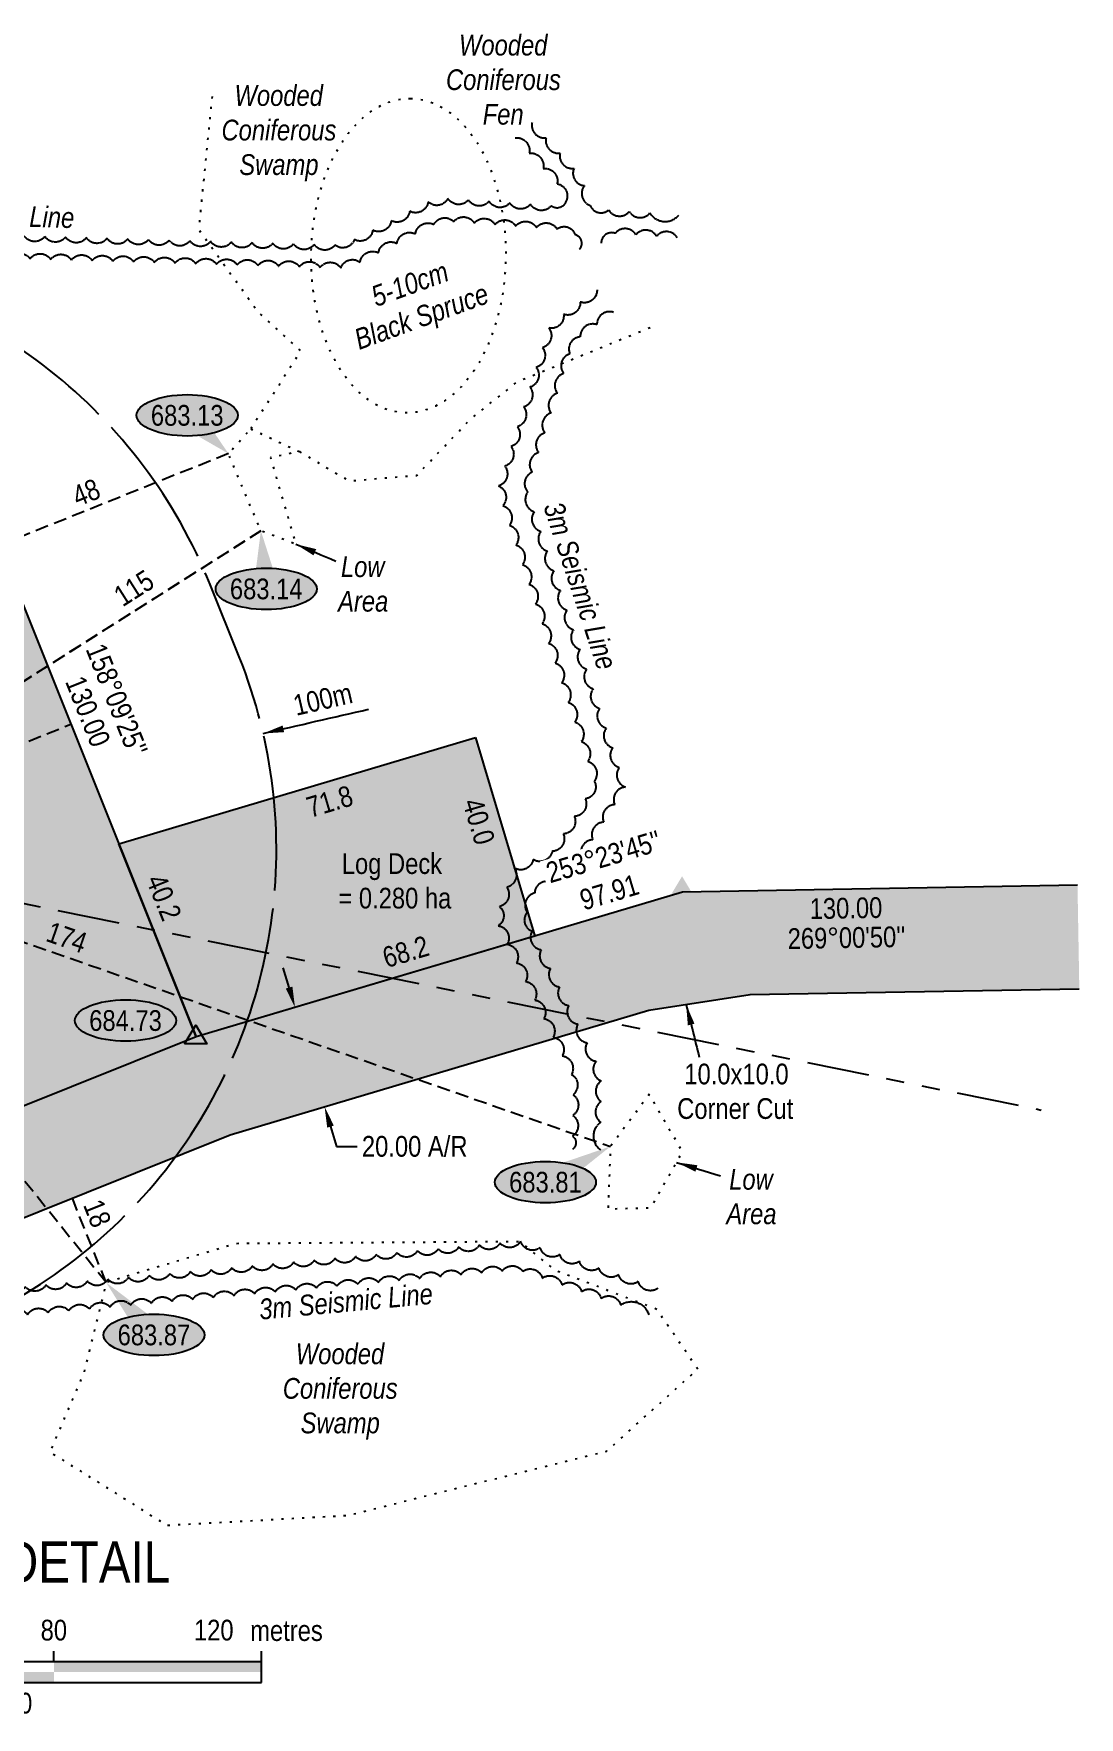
# Model space of a CAD drawing. Extents: x 560047 to 564966, y 6203492 to 6208175.
# Drawn here: x 561011 to 561515, y 6203856 to 6204668 of the extents above; entities that cross this region are included whole.
import ezdxf
from ezdxf.enums import TextEntityAlignment as Align

# ---------------------------------------------------------------- set-up
doc = ezdxf.new("R2010")
doc.units = 0
doc.header["$LTSCALE"] = 5
doc.header["$PDSIZE"] = 0.5
for name, pattern in [('0', [1, 1, 0]), ('foc-BUFFER', [16.75, 15, -1.75]), ('foc-DRILLPATH', [14.75, 6, -1.75, 1.75, -1.75, 1.75, -1.75]), ('foc-SEISMIC', [20.5, 15, -1, 0.5, -1, 0.5, -1, 0.5, -1]), ('foc-TIELINE', [1.875, 1.25, -0.625]), ('foc-TOPO', [1, 0.2, -0.8])]:
    doc.linetypes.add(name, pattern=pattern)
doc.layers.get('Defpoints').update_dxf_attribs({"color": 9})
for name, color, linetype in [('AS-SEISMIC', 224, 'foc-SEISMIC'), ('AUX-BUFFER', 7, 'foc-BUFFER'), ('DETAIL-T', 7, 'Continuous'), ('L-BD', 7, 'Continuous'), ('L-BD1', 253, 'Continuous'), ('L-MON', 1, 'Continuous'), ('P-ELEVATION', 7, 'Continuous'), ('P-PDRILLPATH', 12, 'foc-DRILLPATH'), ('P-PROPOSED', 10, 'Continuous'), ('P-PROPOSED-H', 21, 'Continuous'), ('P-TEMP-H', 41, 'Continuous'), ('P-TEMP_LOG DECK', 46, 'Continuous'), ('P-TXT', 4, 'Continuous'), ('T-BUSH', 110, '0'), ('T-BUSH-T', 110, 'Continuous'), ('T-GENERAL', 48, 'foc-TOPO'), ('T-LOW-AREA', 48, 'foc-TOPO'), ('T-LOW-AREA-T', 48, 'Continuous'), ('T-TIE', 201, 'foc-TIELINE')]:
    doc.layers.add(name, color=color, linetype=linetype)
doc.layers.add('T-TEXT', color=48, linetype='Continuous', lineweight=18)
doc.layers.add('T-TIE-T', color=201, linetype='Continuous', lineweight=18)
doc.styles.add('80', font='ARIALN.TTF', dxfattribs={"height": 10})
doc.styles.add('80CG', font='ARIALN.TTF', dxfattribs={"height": 10})
doc.styles.add('80L', font='ARIALN.TTF', dxfattribs={"height": 10})
doc.dimstyles.new('CG2011', dxfattribs={"dimscale": 5, "dimtxt": 9, "dimasz": 2, "dimexe": 0.2, "dimexo": 0.0625, "dimgap": 0.5, "dimtad": 0, "dimtih": 1, "dimtoh": 1, "dimzin": 0, "dimdsep": 46, "dimtxsty": '80CG', "dimcen": 0.1, "dimse1": 1, "dimse2": 1, "dimclrd": 256, "dimclrt": 256, "dimaunit": 1, "dimadec": 4, "dimazin": 0, "dimtfac": 0.06, "dimtofl": 0, "dimtmove": 0, "dimatfit": 1, "dimfxl": 0.2, "dimtolj": 1, "dimtzin": 0, "dimlwd": -1, "dimarcsym": 0})
doc.dimstyles.new('Compass 5 000', dxfattribs={"dimscale": 5, "dimtxt": 9, "dimasz": 2, "dimexe": 0.2, "dimexo": 0.0625, "dimgap": 0.5, "dimtad": 0, "dimtih": 1, "dimtoh": 1, "dimzin": 0, "dimdsep": 46, "dimtxsty": '80CG', "dimcen": 0.1, "dimse1": 1, "dimse2": 1, "dimclrd": 256, "dimclrt": 256, "dimaunit": 1, "dimadec": 4, "dimazin": 0, "dimtfac": 0.06, "dimtofl": 0, "dimtmove": 0, "dimatfit": 1, "dimfxl": 0.2, "dimtolj": 1, "dimtzin": 0, "dimlwd": -1, "dimarcsym": 0})

# ---------------------------------------------------------------- blocks, each defined once
blk = doc.blocks.new('STRIA')
blk.add_hatch(color=255).paths.add_polyline_path([(-0.04, 1.52), (-1.47, -0.87), (1.39, -0.87)])
blk = doc.blocks.new('STRIAA')
blk.add_blockref('STRIA', (0, 0))
blk = doc.blocks.new('STRIB')
at = {"color": 1}
blk.add_solid([(-1.12, -0.67), (-0.04, 1.13), (1.04, -0.67)], dxfattribs=at)
blk = doc.blocks.new('STRIBB')
blk.add_blockref('STRIB', (0, 0))
blk = doc.blocks.new('STRICC')
for name in ['STRIAA', 'STRIBB']:
    blk.add_blockref(name, (0, 0))
blk = doc.blocks.new('fdspike')
blk.add_blockref('STRICC', (0, 0))
blk = doc.blocks.new('TRIA')
blk.add_hatch(color=255).paths.add_polyline_path([(-0.04, 1.52), (-1.47, -0.87), (1.39, -0.87)])
blk = doc.blocks.new('TRIAA')
blk.add_blockref('TRIA', (0, 0))
blk = doc.blocks.new('TRIB')
at = {"color": 1}
blk.add_lwpolyline([(-1.12, -0.67), (-0.04, 1.13), (1.04, -0.67)], close=True, dxfattribs=at)
blk = doc.blocks.new('TRIBB')
blk.add_blockref('TRIB', (0, 0))
blk = doc.blocks.new('TRICC')
for name in ['TRIAA', 'TRIBB']:
    blk.add_blockref(name, (0, 0))
blk = doc.blocks.new('plspike')
blk.add_blockref('TRICC', (0, 0))
blk = doc.blocks.new('*D45')
at = {"layer": 'Defpoints', "color": 0, "transparency": 16777216}
for p in [(561140.48, 6204199.74), (561150.9, 6204150.7), (561154.75, 6204151.85)]:
    blk.add_point(p, dxfattribs=at)
at = {"layer": 'P-TXT', "transparency": 16777216}
for p, q in [((561133.78, 6204208.18), (561130.93, 6204217.77)), ((561153.76, 6204141.12), (561156.61, 6204131.53)), ((561156.61, 6204131.53), (561166.61, 6204131.53))]:
    blk.add_line(p, q, dxfattribs=at)
for points in [[(561135.38, 6204208.66), (561132.18, 6204207.71), (561136.63, 6204198.6)], [(561155.35, 6204141.59), (561152.16, 6204140.64), (561150.9, 6204150.7)]]:
    blk.add_solid(points, dxfattribs=at)
at = {"layer": 'P-TXT', "transparency": 16777216, "insert": (561194.35, 6204131.53), "char_height": 10, "attachment_point": 5, "style": '80CG'}
blk.add_mtext('\\A1;20.00 A/R', dxfattribs=at)
blk = doc.blocks.new('*U43')
at = {"color": 0}
for p, q in [((-150, 0), (-150, 15)), ((-150, 10), (150.24, 10)), ((-100, 10), (-100, 15)), ((-50, 10), (-50, 15)), ((50, 10), (50, 15)), ((150.24, 0), (150.24, 15)), ((-150, 0), (150.24, 0))]:
    blk.add_line(p, q, dxfattribs=at)
for points in [[(-140, 10), (-130, 10), (-140, 5), (-130, 5)], [(-120, 10), (-110, 10), (-120, 5), (-110, 5)], [(-100, 10), (-50, 10), (-100, 5), (-50, 5)], [(50, 10), (150.24, 10), (50, 5), (150.24, 5)], [(-150, 5), (-140, 5), (-150, 0), (-140, 0)], [(-130, 5), (-120, 5), (-130, 0), (-120, 0)], [(-110, 5), (-100, 5), (-110, 0), (-100, 0)], [(-50, 5), (50, 5), (-50, 0), (50, 0)]]:
    blk.add_solid(points, dxfattribs=at)
at = {"color": 0, "style": '80'}
blk.add_text('metres', height=10, dxfattribs=at).set_placement((162.24, 20), align=Align.CENTER)
at = {"color": 0, "char_height": 10, "style": '80'}
for s, insert, attachment_point in [('0', (-150, 30.21), 2), ('20', (-100, 30.21), 2), ('40', (-50, 30.21), 2), ('80', (50, 30.21), 2), ('120', (136.7, 30.22), 3), ('SCALE 1:2,000', (0.12, -5), 2)]:
    blk.add_mtext(s, dxfattribs=dict(at, insert=insert, attachment_point=attachment_point))
blk = doc.blocks.new('we')
at = {"layer": 'P-ELEVATION'}
h = blk.add_hatch(color=111, dxfattribs=at)
h.dxf.hatch_style = 1
edge = h.paths.add_edge_path()
edge.add_ellipse((0, 0), major_axis=(-24.38, 0), ratio=0.410256, start_angle=0, end_angle=360)
at = {"layer": 'P-ELEVATION', "color": 7, "flags": 128}
blk.add_lwpolyline([(0, 0, 12.5, 0, 0), (-12.42, -6.43, 0, 0, 0)], format="xyseb", dxfattribs=at)
at = {"layer": 'P-ELEVATION', "color": 7}
blk.add_ellipse((0, 0), major_axis=(-24.38, 0), ratio=0.410256, dxfattribs=at)
at = {"layer": 'P-ELEVATION', "style": '80'}
blk.add_attdef('ELEVATION', text='', height=10, dxfattribs=at).set_placement((0, 0), align=Align.MIDDLE_CENTER)
blk = doc.blocks.new('*U48')
at = {"layer": 'P-ELEVATION'}
h = blk.add_hatch(color=111, dxfattribs=at)
h.dxf.hatch_style = 1
edge = h.paths.add_edge_path()
edge.add_ellipse((0, 0), major_axis=(-24.38, 0), ratio=0.410256, start_angle=0, end_angle=360)
at = {"layer": 'P-ELEVATION', "color": 7, "flags": 128}
blk.add_lwpolyline([(0, 0, 12.5, 0, 0), (19.9, -18.48, 0, 0, 0)], format="xyseb", dxfattribs=at)
at = {"layer": 'P-ELEVATION', "color": 7}
blk.add_ellipse((0, 0), major_axis=(-24.38, 0), ratio=0.410256, dxfattribs=at)
at = {"layer": 'P-ELEVATION', "style": '80'}
blk.add_attdef('ELEVATION', text='', height=10, dxfattribs=at).set_placement((0, 0), align=Align.MIDDLE_CENTER)
blk = doc.blocks.new('*U49')
at = {"layer": 'P-ELEVATION'}
h = blk.add_hatch(color=111, dxfattribs=at)
h.dxf.hatch_style = 1
edge = h.paths.add_edge_path()
edge.add_ellipse((0, 0), major_axis=(-24.38, 0), ratio=0.410256, start_angle=0, end_angle=360)
at = {"layer": 'P-ELEVATION', "color": 7, "flags": 128}
blk.add_lwpolyline([(0, 0, 12.5, 0, 0), (-2.58, 28, 0, 0, 0)], format="xyseb", dxfattribs=at)
at = {"layer": 'P-ELEVATION', "color": 7}
blk.add_ellipse((0, 0), major_axis=(-24.38, 0), ratio=0.410256, dxfattribs=at)
at = {"layer": 'P-ELEVATION', "style": '80'}
blk.add_attdef('ELEVATION', text='', height=10, dxfattribs=at).set_placement((0, 0), align=Align.MIDDLE_CENTER)
blk = doc.blocks.new('*U50')
at = {"layer": 'P-ELEVATION'}
h = blk.add_hatch(color=111, dxfattribs=at)
h.dxf.hatch_style = 1
edge = h.paths.add_edge_path()
edge.add_ellipse((0, 0), major_axis=(-24.38, 0), ratio=0.410256, start_angle=0, end_angle=360)
at = {"layer": 'P-ELEVATION', "color": 7, "flags": 128}
blk.add_lwpolyline([(0, 0, 12.5, 0, 0), (31.35, 17.23, 0, 0, 0)], format="xyseb", dxfattribs=at)
at = {"layer": 'P-ELEVATION', "color": 7}
blk.add_ellipse((0, 0), major_axis=(-24.38, 0), ratio=0.410256, dxfattribs=at)
at = {"layer": 'P-ELEVATION', "style": '80'}
blk.add_attdef('ELEVATION', text='', height=10, dxfattribs=at).set_placement((0, 0), align=Align.MIDDLE_CENTER)
blk = doc.blocks.new('*U51')
at = {"layer": 'P-ELEVATION'}
h = blk.add_hatch(color=111, dxfattribs=at)
h.dxf.hatch_style = 1
edge = h.paths.add_edge_path()
edge.add_ellipse((0, 0), major_axis=(-24.38, 0), ratio=0.410256, start_angle=0, end_angle=360)
at = {"layer": 'P-ELEVATION', "color": 7, "flags": 128}
blk.add_lwpolyline([(0, 0, 12.5, 0, 0), (-23.05, 25.28, 0, 0, 0)], format="xyseb", dxfattribs=at)
at = {"layer": 'P-ELEVATION', "color": 7}
blk.add_ellipse((0, 0), major_axis=(-24.38, 0), ratio=0.410256, dxfattribs=at)
at = {"layer": 'P-ELEVATION', "style": '80'}
blk.add_attdef('ELEVATION', text='', height=10, dxfattribs=at).set_placement((0, 0), align=Align.MIDDLE_CENTER)

msp = doc.modelspace()

# ---------------------------------------------------------------- hatches: boundary and pattern name
at = {"layer": 'P-PROPOSED-H'}
h = msp.add_hatch(color=256, dxfattribs=at)
h.dxf.hatch_style = 1
h.paths.add_polyline_path([(561088.973, 6204184.403), (560787.453, 6204063.518), (560666.567, 6204365.04), (560968.087, 6204485.925)])
h.paths.add_polyline_path([(560806.051, 6204017.13), (561105.44, 6204137.161), (561307.233, 6204197.265), (561356.167, 6204204.838), (561514.827, 6204207.63), (561513.948, 6204257.6), (561323.467, 6204254.248), (561088.973, 6204184.403), (560787.453, 6204063.518)])
at = {"layer": 'P-TEMP-H'}
h = msp.add_hatch(color=256, dxfattribs=at)
h.dxf.hatch_style = 1
h.paths.add_polyline_path([(561223.672, 6204328.818), (561252.205, 6204233.022), (561088.973, 6204184.403), (561051.62, 6204277.571)])

# ---------------------------------------------------------------- linework, layer by layer
at = {"layer": 'AUX-BUFFER', "color": 251, "linetype": 'foc-BUFFER', "flags": 128}
msp.add_lwpolyline([(560645.827, 6204181.741, 1), (561109.714, 6204367.703), (561095.767, 6204402.494, 1), (560631.879, 6204216.532)], format="xyb", close=True, dxfattribs=at)
at = {"layer": 'P-PDRILLPATH'}
msp.add_line((560877.77, 6204274.722), (561496.479, 6204149.125), dxfattribs=at)
at = {"layer": 'P-PROPOSED', "flags": 128}
msp.add_lwpolyline([(561088.973, 6204184.403), (560787.453, 6204063.518), (560666.567, 6204365.04), (560968.087, 6204485.925)], close=True, dxfattribs=at)
msp.add_lwpolyline([(561513.948, 6204257.6), (561323.467, 6204254.248), (561088.973, 6204184.403), (560787.453, 6204063.518), (560806.051, 6204017.13), (561105.44, 6204137.161), (561307.233, 6204197.265), (561356.167, 6204204.838), (561514.827, 6204207.63)], dxfattribs=at)
at = {"layer": 'P-TEMP_LOG DECK', "flags": 128}
msp.add_lwpolyline([(561223.672, 6204328.818), (561252.205, 6204233.022), (561088.973, 6204184.403), (561051.62, 6204277.571)], close=True, dxfattribs=at)
at = {"layer": 'T-BUSH', "flags": 128}
for points in [[(561242.819, 6204617.977, -0.5205671), (561249.562, 6204610.598, -0.5205671), (561256.305, 6204603.22, -0.5205671), (561263.048, 6204595.841, -0.5205671), (561267.092, 6204586.949, -0.5205671), (561260.153, 6204585.216, -0.5205671), (561250.183, 6204585.936, -0.5205671), (561240.214, 6204586.656, -0.5205671), (561230.244, 6204587.375, -0.5205671), (561220.275, 6204588.095, -0.5205671), (561210.305, 6204588.815, -0.5205671), (561200.824, 6204587.131, -0.5205671), (561191.927, 6204582.577, -0.5205671), (561183.029, 6204578.023, -0.5205671), (561174.131, 6204573.469, -0.5205671), (561165.233, 6204568.915, -0.5205671), (561155.899, 6204566.296, -0.5205671), (561145.908, 6204566.592, -0.5205671), (561135.917, 6204566.889, -0.5205671), (561125.926, 6204567.185, -0.5205671), (561115.935, 6204567.481, -0.5205671), (561105.944, 6204567.778, -0.5205671), (561095.953, 6204568.074, -0.5205671), (561085.962, 6204568.371, -0.5205671), (561075.971, 6204568.667, -0.5205671), (561065.98, 6204568.964, -0.5205671), (561055.989, 6204569.26, -0.5205671), (561045.998, 6204569.557, -0.5205671), (561036.007, 6204569.853, -0.5205671), (561026.016, 6204570.15, -0.5205671), (561016.024, 6204570.446, -0.5205671), (561006.033, 6204570.743, -0.5205671), (560996.042, 6204571.039, -0.5205671), (560986.051, 6204571.336, -0.5205671), (560976.06, 6204571.632, -0.5205671), (560966.069, 6204571.928, -0.5205671), (560956.078, 6204572.225, -0.5205671), (560946.087, 6204572.521, -0.5205671), (560936.095, 6204572.762, -0.5205671), (560926.1, 6204572.909, -0.5205671), (560916.106, 6204573.057, -0.5205671), (560906.112, 6204573.204, -0.5205671), (560896.117, 6204573.352, -0.5205671), (560886.123, 6204573.499, -0.5205671), (560876.128, 6204573.646, -0.5205671), (560866.134, 6204573.794, -0.5205671), (560856.14, 6204573.941, -0.5205671), (560846.145, 6204574.089, -0.5205671), (560836.151, 6204574.236, -0.5205671), (560826.157, 6204574.383, -0.5205671), (560818.898, 6204577.152, -0.5205671), (560819.18, 6204587.143, -0.5205671), (560819.462, 6204597.135, -0.5205671), (560819.743, 6204607.126, -0.5205671), (560820.025, 6204617.118, -0.5205671), (560820.306, 6204627.109, -0.5205671), (560820.598, 6204637.456, -0.5205671)], [(561250.935, 6204625.394, 0.5205671), (561257.678, 6204618.016, 0.5205671), (561264.421, 6204610.637, 0.5205671), (561271.164, 6204603.259, 0.5205671), (561276.224, 6204594.936, 0.5205671), (561279.008, 6204585.336, 0.5205671), (561287.845, 6204583.217, 0.5205671), (561297.814, 6204582.497, 0.5205671), (561307.784, 6204581.777, 0.5205671), (561321.751, 6204580.769, 0.5205671)], [(560809.66, 6204277.148, -0.3439009), (560811.816, 6204284.337, -0.5205671), (560811.756, 6204294.332, -0.5205671), (560811.695, 6204304.327, -0.5205671), (560811.634, 6204314.322, -0.5205671), (560811.574, 6204324.318, -0.5205671), (560811.513, 6204334.313, -0.5205671), (560811.452, 6204344.308, -0.5205671), (560811.391, 6204354.304, -0.5205671), (560811.331, 6204364.299, -0.5205671), (560811.27, 6204374.294, -0.5205671), (560811.209, 6204384.289, -0.5205671), (560811.149, 6204394.285, -0.5205671), (560811.088, 6204404.28, -0.5205671), (560811.027, 6204414.275, -0.5205671), (560810.967, 6204424.27, -0.5205671), (560810.906, 6204434.266, -0.5205671), (560810.879, 6204444.26, -0.5205671), (560811.544, 6204454.233, -0.5205671), (560812.21, 6204464.207, -0.5205671), (560812.876, 6204474.18, -0.5205671), (560813.542, 6204484.153, -0.5205671), (560814.208, 6204494.126, -0.5205671), (560814.874, 6204504.1, -0.5205671), (560815.539, 6204514.073, -0.5205671), (560816.205, 6204524.046, -0.5205671), (560816.871, 6204534.019, -0.5205671), (560817.537, 6204543.993, -0.5205671), (560818.203, 6204553.966, -0.5205671), (560818.969, 6204563.493, -0.5205671), (560828.963, 6204563.346, -0.5205671), (560838.958, 6204563.198, -0.5205671), (560848.952, 6204563.051, -0.5205671), (560858.947, 6204562.904, -0.5205671), (560868.941, 6204562.756, -0.5205671), (560878.935, 6204562.609, -0.5205671), (560888.93, 6204562.461, -0.5205671), (560898.924, 6204562.314, -0.5205671), (560908.918, 6204562.167, -0.5205671), (560918.913, 6204562.019, -0.5205671), (560928.907, 6204561.872, -0.5205671), (560938.902, 6204561.724, -0.5205671), (560948.893, 6204561.438, -0.5205671), (560958.884, 6204561.142, -0.5205671), (560968.875, 6204560.845, -0.5205671), (560978.866, 6204560.549, -0.5205671), (560988.857, 6204560.252, -0.5205671), (560998.848, 6204559.956, -0.5205671), (561008.839, 6204559.659, -0.5205671), (561018.83, 6204559.363, -0.5205671), (561028.821, 6204559.067, -0.5205671), (561038.812, 6204558.77, -0.5205671), (561048.804, 6204558.474, -0.5205671), (561058.795, 6204558.177, -0.5205671), (561068.786, 6204557.881, -0.5205671), (561078.777, 6204557.584, -0.5205671), (561088.768, 6204557.288, -0.5205671), (561098.759, 6204556.991, -0.5205671), (561108.75, 6204556.695, -0.5205671), (561118.741, 6204556.398, -0.5205671), (561128.732, 6204556.102, -0.5205671), (561138.723, 6204555.805, -0.5205671), (561148.714, 6204555.509, -0.5205671), (561158.705, 6204555.212, -0.5205671), (561168.005, 6204557.982, -0.5205671), (561176.903, 6204562.536, -0.5205671), (561185.801, 6204567.09, -0.5205671), (561194.699, 6204571.644, -0.5205671), (561203.596, 6204576.198, -0.5205671), (561213.137, 6204577.587, -0.5205671), (561223.107, 6204576.867, -0.5205671), (561233.076, 6204576.147, -0.5205671), (561243.046, 6204575.428, -0.5205671), (561253.015, 6204574.708, -0.5205671), (561262.985, 6204573.988, -0.5205671), (561271.559, 6204571.544, -0.5205671), (561273.715, 6204564.109)], [(561320.959, 6204569.802, 0.5205671), (561310.989, 6204570.522, 0.5205671), (561301.02, 6204571.242, 0.5205671), (561291.05, 6204571.962, 0.5205671), (561284.275, 6204567.171, 0.5205671)], [(561282.257, 6204544.7, -0.5205671), (561274.205, 6204538.778, -0.5205671), (561266.153, 6204532.855, -0.5205671), (561258.994, 6204526.293, -0.5205671), (561255.965, 6204516.767, -0.5205671), (561252.937, 6204507.241, -0.5205671), (561249.908, 6204497.716, -0.5205671), (561246.88, 6204488.19, -0.5205671), (561243.851, 6204478.665, -0.5205671), (561240.823, 6204469.139, -0.5205671), (561237.794, 6204459.613, -0.5205671), (561234.766, 6204450.088, -0.5205671), (561236.835, 6204440.595, -0.5205671), (561239.986, 6204431.109, -0.5205671), (561243.137, 6204421.623, -0.5205671), (561246.288, 6204412.138, -0.5205671), (561249.439, 6204402.652, -0.5205671), (561252.59, 6204393.166, -0.5205671), (561255.741, 6204383.68, -0.5205671), (561258.892, 6204374.195, -0.5205671), (561262.043, 6204364.709, -0.5205671), (561265.194, 6204355.223, -0.5205671), (561268.345, 6204345.737, -0.5205671), (561271.496, 6204336.251, -0.5205671), (561274.647, 6204326.766, -0.5205671), (561277.798, 6204317.28, -0.5205671), (561280.95, 6204307.794, -0.5205671), (561276.614, 6204299.201, -0.5205671), (561271.32, 6204290.722, -0.5205671), (561266.027, 6204282.244, -0.5205671), (561260.643, 6204273.87, -0.5205671), (561251.466, 6204269.909, -0.5205671), (561242.383, 6204265.858, -0.5205671), (561238.781, 6204256.534, -0.5205671), (561235.179, 6204247.21, -0.5205671), (561234.589, 6204238.02, -0.5205671), (561239.006, 6204229.054, -0.5205671), (561243.424, 6204220.088, -0.5205671), (561247.842, 6204211.121, -0.5205671), (561252.259, 6204202.155, -0.5205671), (561256.677, 6204193.189, -0.5205671), (561261.094, 6204184.222, -0.5205671), (561265.512, 6204175.256, -0.5205671), (561269.93, 6204166.29, -0.5205671), (561270.73, 6204156.506, -0.5205671), (561270.596, 6204146.512, -0.5205671), (561270.461, 6204136.517, -0.5205671), (561270.376, 6204130.154, -0.5205671)], [(561290.252, 6204533.83, 0.5205671), (561282.2, 6204527.908, 0.5205671), (561274.148, 6204521.985, 0.5205671), (561269.194, 6204513.841, 0.5205671), (561266.166, 6204504.315, 0.5205671), (561263.137, 6204494.79, 0.5205671), (561260.109, 6204485.264, 0.5205671), (561257.08, 6204475.738, 0.5205671), (561254.052, 6204466.213, 0.5205671), (561251.023, 6204456.687, 0.5205671), (561248.87, 6204447.167, 0.5205671), (561252.021, 6204437.681, 0.5205671), (561255.172, 6204428.196, 0.5205671), (561258.324, 6204418.71, 0.5205671), (561261.475, 6204409.224, 0.5205671), (561264.626, 6204399.738, 0.5205671), (561267.777, 6204390.252, 0.5205671), (561270.928, 6204380.767, 0.5205671), (561274.079, 6204371.281, 0.5205671), (561277.23, 6204361.795, 0.5205671), (561280.381, 6204352.309, 0.5205671), (561283.532, 6204342.824, 0.5205671), (561286.683, 6204333.338, 0.5205671), (561289.834, 6204323.852, 0.5205671), (561292.985, 6204314.366, 0.5205671), (561296.072, 6204304.888, 0.5205671), (561290.779, 6204296.409, 0.5205671), (561285.485, 6204287.931, 0.5205671), (561280.192, 6204279.452, 0.5205671), (561274.898, 6204270.973, 0.5205671), (561269.262, 6204262.893, 0.5205671), (561260.085, 6204258.932, 0.5205671), (561252.173, 6204253.754, 0.5205671), (561248.571, 6204244.43, 0.5205671), (561250.936, 6204235.372, 0.5205671), (561255.354, 6204226.406, 0.5205671), (561259.771, 6204217.44, 0.5205671), (561264.189, 6204208.474, 0.5205671), (561268.606, 6204199.507, 0.5205671), (561273.024, 6204190.541, 0.5205671), (561277.442, 6204181.575, 0.5205671), (561281.859, 6204172.608, 0.5205671), (561284.315, 6204163.199, 0.5205671), (561284.181, 6204153.204, 0.5205671), (561284.046, 6204143.21, 0.5205671), (561283.868, 6204129.972, 0.5205671)], [(561311.605, 6204063.142, -0.520567), (561302.154, 6204066.396, -0.5205671), (561292.703, 6204069.649, -0.5205671), (561283.252, 6204072.902, -0.5205671), (561273.8, 6204076.155, -0.5205671), (561264.349, 6204079.408, -0.5205671), (561254.898, 6204082.661, -0.5205671), (561245.439, 6204085.853, -0.5205671), (561235.486, 6204084.937, -0.5205671), (561225.533, 6204084.021, -0.5205671), (561215.579, 6204083.105, -0.5205671), (561205.626, 6204082.188, -0.5205671), (561195.672, 6204081.272, -0.5205671), (561185.719, 6204080.356, -0.5205671), (561175.766, 6204079.44, -0.5205671), (561165.812, 6204078.523, -0.5205671), (561155.859, 6204077.607, -0.5205671), (561145.905, 6204076.691, -0.5205671), (561135.952, 6204075.775, -0.5205671), (561125.999, 6204074.858, -0.5205671), (561116.045, 6204073.942, -0.5205671), (561106.092, 6204073.026, -0.5205671), (561096.139, 6204072.11, -0.5205671), (561086.185, 6204071.193, -0.5205671), (561076.232, 6204070.277, -0.5205671), (561066.278, 6204069.361, -0.5205671), (561056.325, 6204068.444, -0.5205671), (561046.372, 6204067.528, -0.5205671), (561036.418, 6204066.612, -0.5205671), (561026.465, 6204065.696, -0.5205671), (561016.512, 6204064.779, -0.5205671), (561006.558, 6204063.863, -0.5205671), (560996.571, 6204063.884, -0.5205671), (560986.577, 6204064.081, -0.5205671), (560976.584, 6204064.277, -0.5205671), (560966.59, 6204064.474, -0.5205671), (560956.597, 6204064.67, -0.5205671), (560946.603, 6204064.867, -0.5205671), (560936.61, 6204065.063, -0.5205671), (560926.616, 6204065.26, -0.5205671), (560916.623, 6204065.457, -0.5205671), (560906.629, 6204065.653, -0.5205671), (560896.636, 6204065.85, -0.5205671), (560886.642, 6204066.046, -0.5205671), (560876.649, 6204066.243, -0.5205671), (560866.655, 6204066.44, -0.5205671), (560856.662, 6204066.636, -0.5205671), (560846.668, 6204066.833, -0.5205671), (560836.674, 6204067.029, -0.5205671), (560826.681, 6204067.226, -0.5205671), (560816.712, 6204067.81, -0.5205671), (560812.92, 6204074.435, -0.5205671), (560812.87, 6204084.43, -0.5205671), (560812.821, 6204094.425, -0.5205671), (560812.771, 6204104.421, -0.5205671), (560812.721, 6204114.416, -0.5205671), (560812.671, 6204124.411, -0.5205671), (560812.621, 6204134.407, -0.5205671), (560812.571, 6204144.402, -0.5205671), (560812.521, 6204154.397, -0.5205671), (560812.472, 6204164.393, -0.5205671), (560812.422, 6204174.388, -0.5205671), (560812.372, 6204184.383, -0.5205671), (560812.322, 6204194.379, -0.5205671), (560812.272, 6204204.374, -0.5205671), (560812.222, 6204214.37, -0.5205671), (560812.172, 6204224.365, -0.5205671), (560812.12, 6204234.36, -0.5205671), (560812.059, 6204244.355)], [(560813.344, 6203989.517, -0.5205671), (560813.294, 6203999.512, -0.5205671), (560813.244, 6204009.507, -0.5205671), (560813.194, 6204019.503, -0.5205671), (560813.145, 6204029.498, -0.5205671), (560813.095, 6204039.493, -0.5205671), (560813.045, 6204049.489, -0.5205671), (560817.834, 6204054.111, -0.5205671), (560827.814, 6204053.707, -0.5205671), (560837.807, 6204053.511, -0.5205671), (560847.801, 6204053.314, -0.5205671), (560857.794, 6204053.117, -0.5205671), (560867.788, 6204052.921, -0.5205671), (560877.781, 6204052.724, -0.5205671), (560887.775, 6204052.528, -0.5205671), (560897.768, 6204052.331, -0.5205671), (560907.762, 6204052.134, -0.5205671), (560917.755, 6204051.938, -0.5205671), (560927.749, 6204051.741, -0.5205671), (560937.742, 6204051.545, -0.5205671), (560947.736, 6204051.348, -0.5205671), (560957.73, 6204051.152, -0.5205671), (560967.723, 6204050.955, -0.5205671), (560977.717, 6204050.758, -0.5205671), (560987.71, 6204050.562, -0.5205671), (560997.704, 6204050.365, -0.5205671), (561007.688, 6204050.416, -0.5205671), (561017.642, 6204051.333, -0.5205671), (561027.595, 6204052.249, -0.5205671), (561037.548, 6204053.165, -0.5205671), (561047.502, 6204054.081, -0.5205671), (561057.455, 6204054.998, -0.5205671), (561067.409, 6204055.914, -0.5205671), (561077.362, 6204056.83, -0.5205671), (561087.315, 6204057.746, -0.5205671), (561097.269, 6204058.663, -0.5205671), (561107.222, 6204059.579, -0.5205671), (561117.175, 6204060.495, -0.5205671), (561127.129, 6204061.411, -0.5205671), (561137.082, 6204062.328, -0.5205671), (561147.036, 6204063.244, -0.5205671), (561156.989, 6204064.16, -0.5205671), (561166.942, 6204065.076, -0.5205671), (561176.896, 6204065.993, -0.5205671), (561186.849, 6204066.909, -0.5205671), (561196.802, 6204067.825, -0.5205671), (561206.756, 6204068.741, -0.5205671), (561216.709, 6204069.658, -0.5205671), (561226.663, 6204070.574, -0.5205671), (561236.616, 6204071.49, -0.5205671), (561246.436, 6204071.303, -0.5205671), (561255.888, 6204068.05, -0.5205671), (561265.339, 6204064.797, -0.5205671), (561274.79, 6204061.543, -0.5205671), (561284.242, 6204058.29, -0.5205671), (561293.693, 6204055.037, -0.5205671), (561307.214, 6204050.383, -0.5205671)]]:
    msp.add_lwpolyline(points, format="xyb", dxfattribs=at)
at = {"layer": 'T-GENERAL', "flags": 128}
for points in [[(561096.61, 6204637.943), (561090.16, 6204573.875), (561119.09, 6204533.673), (561139.35, 6204515.103), (561115.26, 6204477.62)], [(561138.795, 6204466.643), (561162.797, 6204452.533), (561195.3, 6204455.215), (561221.027, 6204482.113), (561243.897, 6204500.4), (561310.692, 6204527.685)]]:
    msp.add_lwpolyline(points, dxfattribs=at)
at = {"layer": 'T-GENERAL'}
msp.add_ellipse((561191.326, 6204561.134), major_axis=(1.018, 75.803), ratio=0.6186211, dxfattribs=at)
at = {"layer": 'T-LOW-AREA', "flags": 128}
for points in [[(561115.25, 6204477.63), (561138.795, 6204466.643), (561124.767, 6204463.81), (561137.005, 6204422.013), (561120.17, 6204428.433), (561104.535, 6204465.693)], [(561307.465, 6204156.783), (561288.72, 6204131.533), (561287.58, 6204101.42), (561308.322, 6204102.05), (561323.492, 6204128.918)], [(561330.85, 6204024.168), (561311.125, 6204052.948), (561261.997, 6204071.853), (561245.276, 6204085.629), (561108.027, 6204084.653), (561045.577, 6204065.92), (561034.817, 6204022.403), (561018.427, 6203984.203), (561074.84, 6203948.845), (561162.05, 6203953.618), (561214.442, 6203966.66), (561286.977, 6203984.63)]]:
    msp.add_lwpolyline(points, close=True, dxfattribs=at)
at = {"layer": 'T-TIE'}
for p, q in [((560877.77, 6204274.722), (561120.17, 6204428.433)), ((561120.17, 6204428.433), (560877.77, 6204274.722)), ((560877.77, 6204274.722), (561028.53, 6204335.164)), ((561045.577, 6204065.92), (560877.77, 6204274.722)), ((561045.577, 6204065.92), (561029.26, 6204106.619))]:
    msp.add_line(p, q, dxfattribs=at)
at = {"layer": 'T-TIE', "flags": 128}
msp.add_lwpolyline([(561104.535, 6204465.693), (560993.97, 6204421.366)], dxfattribs=at)

# ---------------------------------------------------------------- block references
at = {"layer": 'DETAIL-T', "xscale": 0.99954636, "yscale": 0.99954636, "zscale": 0.99954636}
msp.add_blockref('*U43', (560970.363, 6203873.07), dxfattribs=at)
at = {"layer": 'L-MON', "xscale": 0.99954636, "yscale": 0.99954636, "zscale": 0.99954636}
for name, p, values in [('*U48', (561084.645, 6204484.16), {'ELEVATION': '683.13'}), ('*U49', (561122.744, 6204400.45), {'ELEVATION': '683.14'}), ('we', (561054.905, 6204192.276), {'ELEVATION': '684.73'}), ('*U50', (561257.383, 6204114.315), {'ELEVATION': '683.81'}), ('*U51', (561068.614, 6204040.649), {'ELEVATION': '683.87'})]:
    msp.add_blockref(name, p, dxfattribs=at).add_auto_attribs(values)
at = {"layer": 'L-MON', "xscale": 4.997731799999971, "yscale": 4.997731799999971, "zscale": 4.997731799999971}
msp.add_blockref('plspike', (561088.97, 6204184.375), dxfattribs=at)

# ---------------------------------------------------------------- texts
at = {"layer": 'AS-SEISMIC', "char_height": 9.99546, "attachment_point": 1, "style": '80L'}
for s, insert, rotation in [('{\\fArial Narrow|b0|i1|c0|p34;2m Seismic Line}', (560946.4, 6204586.93), 358.300354), ('{\\fArial Narrow|b0|i1|c0|p34;3m Seismic Line}', (561265.77, 6204443.407), 288.375877), ('{\\fArial Narrow|b0|i1|c0|p34;3m Seismic Line}', (561118.88, 6204057.913), 5.259555)]:
    msp.add_mtext_dynamic_manual_height_columns(s, width=83.78246, gutter_width=49.955, heights=[0], dxfattribs=dict(at, insert=insert, rotation=rotation))
at = {"layer": 'AUX-BUFFER', "insert": (561134.954, 6204348.946), "char_height": 9.9955, "attachment_point": 1, "rotation": 12.952949, "style": '80L'}
msp.add_mtext_dynamic_manual_height_columns('100m', width=6.8407, gutter_width=44.959, heights=[0], dxfattribs=at)
at = {"layer": 'DETAIL-T', "color": 3, "insert": (560981.017, 6203930.991), "char_height": 19.99093, "width": 223.75647, "attachment_point": 5, "style": '80CG'}
msp.add_mtext('PAD SITE DETAIL', dxfattribs=at)
at = {"layer": 'L-BD', "style": '80L'}
for s, height, p in [('130.00', 9.9955, (561402.321, 6204246.495)), ("269°00'50''", 9.99546, (561402.571, 6204232.253))]:
    msp.add_text(s, height=height, rotation=1.0082, dxfattribs=at).set_placement(p, align=Align.MIDDLE)
at = {"layer": 'L-BD1', "style": '80L'}
for s, height, rotation, p in [("158°09'25''", 9.99546, 291.8468, (561050.723, 6204346.961)), ('130.00', 9.9955, 291.8468, (561036.806, 6204341.381)), ('97.91', 9.9955, 16.5864, (561288.187, 6204254.169))]:
    msp.add_text(s, height=height, rotation=rotation, dxfattribs=at).set_placement(p, align=Align.MIDDLE)
at = {"layer": 'P-TEMP_LOG DECK', "style": '80L'}
for s, rotation, p in [('71.8', 16.58632, (561153.337, 6204297.96)), ('40.0', 286.58632, (561225.319, 6204288.274)), ('40.2', 291.8468, (561073.437, 6204251.638)), ('68.2', 16.5864, (561190.011, 6204225.503))]:
    msp.add_text(s, height=9.9955, rotation=rotation, dxfattribs=at).set_placement(p, align=Align.MIDDLE)
at = {"layer": 'P-TEMP_LOG DECK', "insert": (561142.255, 6204272.967), "char_height": 9.99546, "attachment_point": 1, "style": '80L'}
msp.add_mtext_dynamic_manual_height_columns('\\pi16.93039;Log Deck\\P\\pi12.12357; = 0.280 ha', width=81.37673, gutter_width=49.955, heights=[0], dxfattribs=at)
at = {"layer": 'P-TXT', "insert": (561320.617, 6204171.489), "char_height": 9.99546, "attachment_point": 1, "style": '80L'}
msp.add_mtext_dynamic_manual_height_columns('\\pi3.74296;10.0x10.0\\P\\pi0.31;Corner Cut', width=55.99732, gutter_width=49.955, heights=[0], dxfattribs=at)
at = {"layer": 'T-BUSH-T', "insert": (561158.211, 6204540.604), "char_height": 9.99546, "attachment_point": 1, "rotation": 20, "style": '80L'}
msp.add_mtext_dynamic_manual_height_columns('\\pi15.02791;{\\fArial Narrow|b0|i1|c0|p34;5-10cm \\P\\pi0.28358;Black Spruce}', width=67.24904, gutter_width=49.955, heights=[0], dxfattribs=at)
at = {"layer": 'T-LOW-AREA-T', "char_height": 9.99546, "attachment_point": 1, "style": '80L'}
for insert in [(561157.374, 6204416.167), (561344.598, 6204120.71)]:
    msp.add_mtext_dynamic_manual_height_columns('\\pi1.40475;{\\fArial Narrow|b0|i1|c0|p34;Low \\P\\pi0.04452;Area}', width=24.05497, gutter_width=49.955, heights=[0], dxfattribs=dict(at, insert=insert))
at = {"layer": 'T-TEXT', "char_height": 9.99546, "attachment_point": 1, "style": '80L'}
for s, insert in [('\\pi6.8215;{\\fArial Narrow|b0|i1|c0|p34;Wooded \\P\\pi0.55558;Coniferous \\P\\pi18.25901;Fen}', (561208.892, 6204667.699)), ('\\pi6.8215;{\\fArial Narrow|b0|i1|c0|p34;Wooded \\P\\pi0.55558;Coniferous \\P\\pi9.14991;Swamp}', (561100.641, 6204643.401)), ('\\pi6.8215;{\\fArial Narrow|b0|i1|c0|p34;Wooded \\P\\pi0.55558;Coniferous \\P\\pi9.14991;Swamp}', (561130.195, 6204036.527))]:
    msp.add_mtext_dynamic_manual_height_columns(s, width=55.41804, gutter_width=49.955, heights=[0], dxfattribs=dict(at, insert=insert))
at = {"layer": 'T-TIE-T', "char_height": 9.9955, "attachment_point": 1, "style": '80L'}
for s, insert, rotation in [('48', (561028.13, 6204449.245), 21.846771), ('115', (561048.174, 6204399.971), 32.379742), ('174', (561019.215, 6204240.23), 340.789926), ('18', (561043.587, 6204107.053), 291.846771)]:
    msp.add_mtext_dynamic_manual_height_columns(s, width=21.77191, gutter_width=49.955, heights=[0], dxfattribs=dict(at, insert=insert, rotation=rotation))

# ---------------------------------------------------------------- dimensions: what is measured, and where the dimension line sits
at = {"layer": 'P-TXT'}
dim = msp.add_linear_dim(base=(561150.901, 6204150.701), p1=(561140.478, 6204199.744), p2=(561154.745, 6204151.846), angle=286.58636, text='20.00 A/R', dimstyle='Compass 5 000', dxfattribs=at)
dim.commit()
dim.dimension.update_dxf_attribs({"geometry": '*D45', "text_midpoint": (561194.346, 6204131.533), "dimtype": 161})

# ---------------------------------------------------------------- leaders
at = {"layer": 'AUX-BUFFER', "path_type": 1}
msp.add_leader([(561121.298, 6204330.734), (561172.124, 6204342.424)], dimstyle='CG2011', override={"dimasz": 2, "dimgap": 0.5, "dimtad": 0}, dxfattribs=at)
at = {"layer": 'P-TXT', "path_type": 1}
msp.add_leader([(561325.236, 6204200.052), (561331.573, 6204174.591)], dimstyle='Compass 5 000', override={"dimgap": 0.5, "dimtad": 0}, dxfattribs=at)
at = {"layer": 'T-LOW-AREA-T', "path_type": 1}
for points in [[(561137.005, 6204422.013), (561156.238, 6204413.904)], [(561320.643, 6204123.872), (561341.79, 6204117.307)]]:
    msp.add_leader(points, dimstyle='Compass 5 000', override={"dimgap": 0.5, "dimtad": 0}, dxfattribs=at)

# ---------------------------------------------------------------- next in the draw order: texts
at = {"layer": 'L-BD1', "insert": (561283.974, 6204276.11), "char_height": 9.99546, "width": 57.30017, "attachment_point": 2, "rotation": 16.5864, "style": '80L', "bg_fill": 3, "box_fill_scale": 1.15, "bg_fill_color": 256, "bg_fill_true_color": 256, "bg_fill_transparency": 0}
msp.add_mtext("253°23'45''", dxfattribs=at)

# ---------------------------------------------------------------- next in the draw order: linework, layer by layer
at = {"layer": 'T-TIE'}
msp.add_line((560877.77, 6204274.722), (561288.72, 6204131.533), dxfattribs=at)

# ---------------------------------------------------------------- next in the draw order: block references
at = {"layer": 'L-MON', "xscale": 4.997731799999971, "yscale": 4.997731799999971, "zscale": 4.997731799999971}
msp.add_blockref('fdspike', (561323.467, 6204254.248), dxfattribs=at)

doc.saveas('drawing.dxf')
